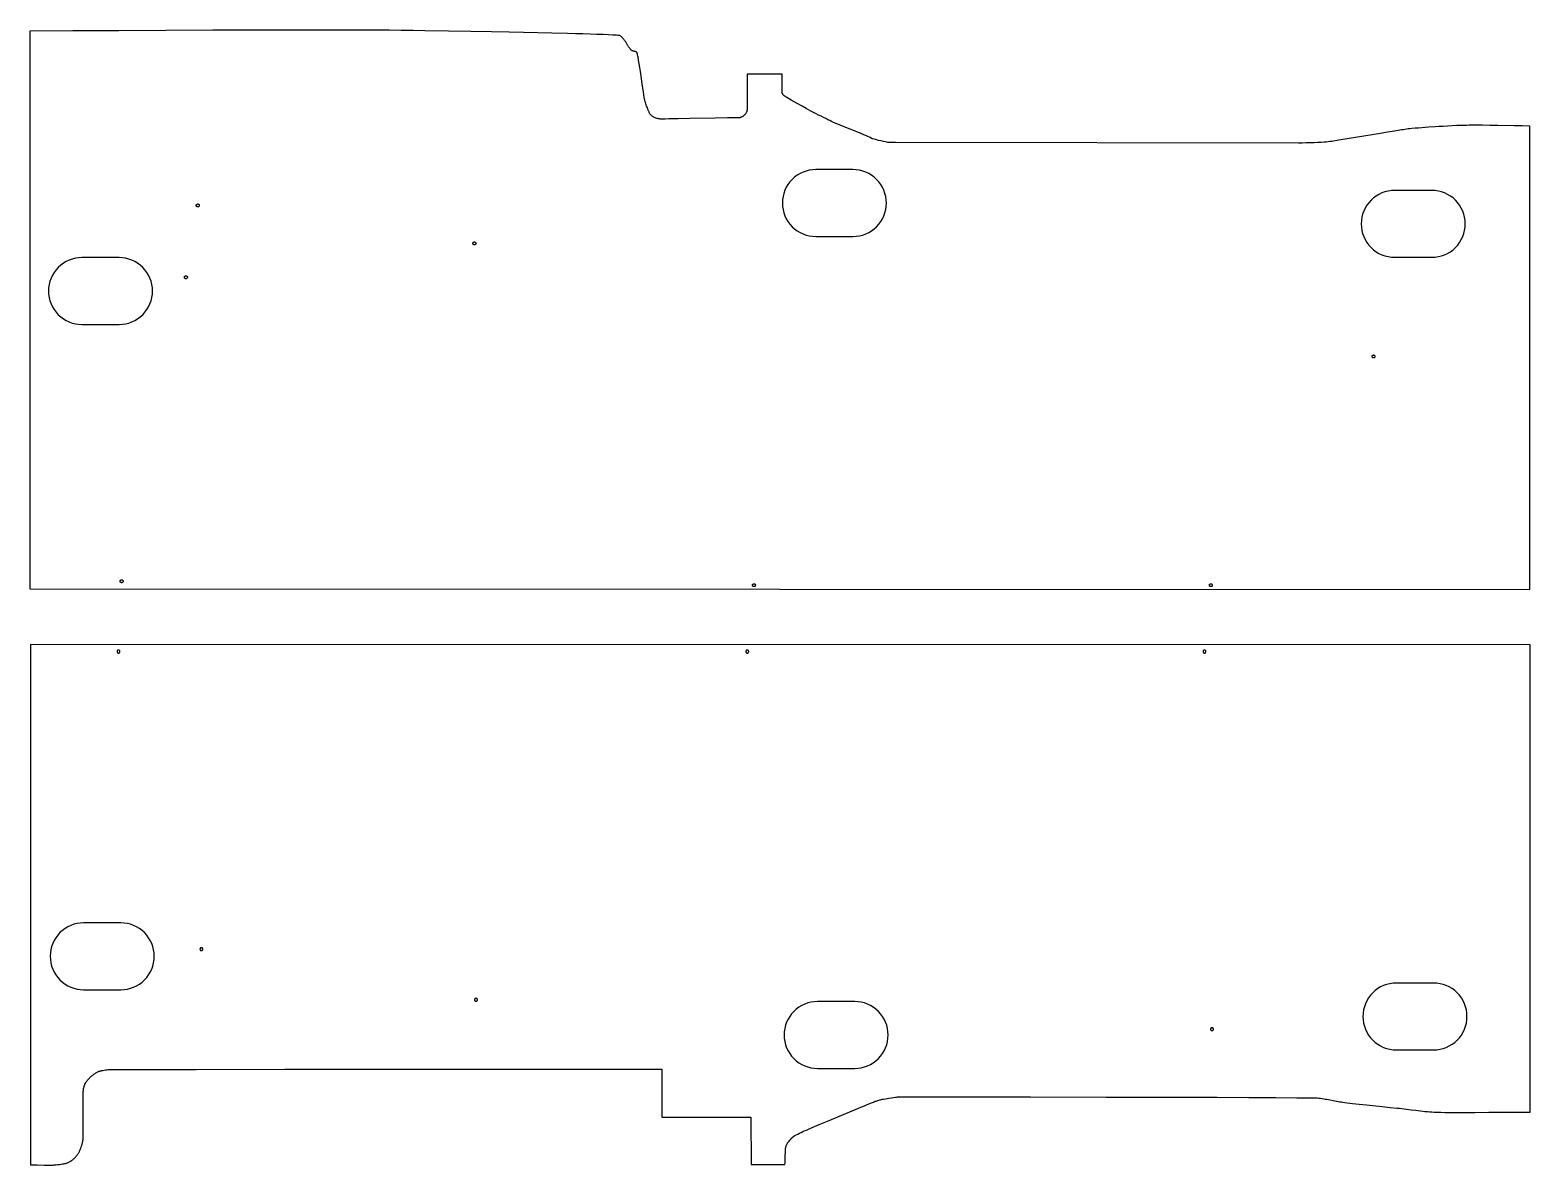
# Model space of a CAD drawing. Extents: x 100 to 8621, y -7991 to 8.
# Drawn here: x 106 to 2124, y -5056 to -3528 of the extents above; entities that cross this region are included whole.
import ezdxf

# ---------------------------------------------------------------- set-up
doc = ezdxf.new("R2010")
doc.units = 0
doc.layers.add('Default_Layer', color=1, linetype='CONTINUOUS')

msp = doc.modelspace()

# ---------------------------------------------------------------- linework, layer by layer
at = {"layer": 'Default_Layer'}
for points in [[(1059, -3646.4), (1044.3, -3646.6), (1027.8, -3646.9), (993.6, -3647.5), (978.2, -3647.8), (965.5, -3647.9), (960.5, -3648), (956.6, -3648), (953.9, -3648), (953.1, -3647.9), (952.7, -3647.9), (951.6, -3647.7), (950.5, -3647.4), (949.3, -3647.1), (948.2, -3646.7), (947.2, -3646.3), (946.2, -3645.9), (945.3, -3645.5), (944.9, -3645.3), (944.6, -3645.1), (943.9, -3644.7), (943.3, -3644.2), (942.7, -3643.7), (942.2, -3643.2), (941.6, -3642.6), (941.1, -3642), (940.6, -3641.4), (940.2, -3640.8), (939.7, -3640.1), (939.3, -3639.3), (938.9, -3638.5), (938.5, -3637.7), (938.1, -3636.8), (937.8, -3636), (937.1, -3634.3), (936.7, -3633.3), (936.2, -3632.1), (935.7, -3630.7), (935.1, -3629.1), (934.6, -3627.5), (934.1, -3625.9), (933.6, -3624.3), (933.2, -3622.7), (933.1, -3622.2), (932.9, -3621.4), (932.5, -3618.9), (932, -3615.5), (931.3, -3611.3), (929.9, -3601.2), (928.2, -3589.9), (927.3, -3584.2), (926.5, -3578.7), (925.6, -3573.6), (924.9, -3568.9), (924.2, -3564.9), (923.9, -3563.2), (923.6, -3561.7), (923.3, -3560.5), (923.1, -3559.5), (922.8, -3558.9), (922.8, -3558.7), (922.7, -3558.5), (922.5, -3558.3), (922.3, -3558.2), (922.2, -3558), (922, -3557.9), (921.6, -3557.6), (921.1, -3557.4), (920.6, -3557.2), (920.2, -3557.1), (919.7, -3556.9), (919.1, -3556.8), (918.1, -3556.6), (917.6, -3556.5), (917.1, -3556.3), (916.6, -3556.1), (916.1, -3556), (915.7, -3555.7), (915.5, -3555.6), (915.3, -3555.4), (914.9, -3555.1), (914.5, -3554.8), (914.1, -3554.4), (913.8, -3554), (913.4, -3553.6), (913.1, -3553.2), (912.5, -3552.4), (911.9, -3551.5), (911.3, -3550.7), (910.8, -3549.9), (910.3, -3549.1), (909.8, -3548.4), (909.3, -3547.6), (908.4, -3546.1), (908, -3545.3), (907.6, -3544.6), (907.1, -3543.8), (906.6, -3543.1), (906, -3542.3), (905.3, -3541.4), (904.6, -3540.3), (904.2, -3539.8), (903.8, -3539.3), (903.3, -3538.7), (902.9, -3538.2), (902.4, -3537.7), (901.9, -3537.2), (901.4, -3536.8), (900.9, -3536.4), (900.3, -3536.1), (900.1, -3535.9), (899.8, -3535.8), (899.6, -3535.7), (899.3, -3535.6), (898.3, -3535.5), (896.9, -3535.4), (895.1, -3535.2), (892.9, -3535.1), (890.4, -3535), (884.3, -3534.7), (877, -3534.4), (868.8, -3534.1), (859.7, -3533.8), (850, -3533.5), (839.8, -3533.2), (829.3, -3532.9), (808.1, -3532.4), (770, -3531.5), (750.9, -3531.1), (727, -3530.6), (699.4, -3530.1), (669.2, -3529.6), (637.4, -3529.2), (621.4, -3529), (605.3, -3528.8), (589.5, -3528.6), (574, -3528.5), (558.9, -3528.3), (544.5, -3528.2), (528.8, -3528.2), (510.1, -3528.2), (488.6, -3528.2), (464.8, -3528.2), (438.9, -3528.3), (411.3, -3528.4), (351.9, -3528.6), (225.7, -3529.2), (163.8, -3529.5), (106.1, -3529.7), (106.1, -4280.3), (2124, -4281.2), (2124, -3657.4), (2113.7, -3657.2), (2102.7, -3657), (2080.6, -3656.6), (2070, -3656.5), (2060.3, -3656.3), (2055.9, -3656.3), (2051.8, -3656.3), (2048.1, -3656.3), (2044.9, -3656.3), (2041.8, -3656.4), (2038.7, -3656.5), (2032.3, -3656.7), (2025.7, -3656.9), (2019.3, -3657.2), (2013, -3657.5), (2007.1, -3657.9), (2001.6, -3658.2), (1996.7, -3658.5), (1987.6, -3659.1), (1983, -3659.4), (1978.5, -3659.7), (1974, -3660.1), (1969.4, -3660.5), (1964.9, -3660.9), (1962.6, -3661.2), (1960.4, -3661.4), (1958.1, -3661.7), (1955.8, -3662), (1953.5, -3662.4), (1951.2, -3662.7), (1946.5, -3663.4), (1941.7, -3664.2), (1932.2, -3665.8), (1927.5, -3666.6), (1922.8, -3667.4), (1869.6, -3676.1), (1867.1, -3676.5), (1864.7, -3676.9), (1859.8, -3677.7), (1857.3, -3678.1), (1854.9, -3678.4), (1852.4, -3678.7), (1850, -3679), (1848.6, -3679.1), (1847, -3679.2), (1843.1, -3679.4), (1838.6, -3679.7), (1833.6, -3679.9), (1822.9, -3680.2), (1817.7, -3680.4), (1812.8, -3680.6), (1270.5, -3679.7), (1269.5, -3679.7), (1268.4, -3679.7), (1266.4, -3679.8), (1265.4, -3679.8), (1264.4, -3679.8), (1263.4, -3679.8), (1262.4, -3679.7), (1261.3, -3679.6), (1260, -3679.4), (1258.7, -3679.1), (1257.2, -3678.8), (1254.3, -3678.2), (1251.4, -3677.5), (1247.8, -3676.7), (1243.5, -3675.7), (1239.9, -3674.8), (1238.8, -3674.5), (1238.5, -3674.4), (1238.4, -3674.4), (1238.3, -3674.3), (1238.3, -3674.3), (1238.4, -3674.1), (1238.4, -3674), (1238.4, -3673.9), (1238.4, -3673.8), (1238.2, -3673.8), (1237.9, -3673.6), (1236.5, -3673), (1232.2, -3671.1), (1226.9, -3668.8), (1222.1, -3666.7), (1220.9, -3666.2), (1219.3, -3665.6), (1215.4, -3664), (1210.5, -3662.1), (1204.9, -3659.9), (1199, -3657.5), (1196, -3656.2), (1193.1, -3655), (1190.1, -3653.8), (1187.3, -3652.5), (1184.6, -3651.3), (1182.1, -3650.2), (1179.5, -3648.9), (1176.6, -3647.5), (1173.5, -3646), (1170.3, -3644.3), (1167, -3642.6), (1163.6, -3640.8), (1156.8, -3637.2), (1150.5, -3633.8), (1144.9, -3630.8), (1138, -3626.9), (1134.1, -3624.8), (1130.1, -3622.5), (1126.6, -3620.4), (1124.5, -3619.2), (1123.3, -3618.5), (1122.1, -3617.8), (1121.6, -3617.4), (1121, -3617), (1120.6, -3616.7), (1120.2, -3616.3), (1119.8, -3615.9), (1119.5, -3615.5), (1119.1, -3615.1), (1118.8, -3614.6), (1118.6, -3614.2), (1118.3, -3613.7), (1118.1, -3613.2), (1118, -3612.7), (1117.9, -3612.5), (1117.9, -3612.3), (1117.9, -3611.6), (1117.8, -3610.6), (1117.8, -3609.4), (1117.8, -3606.4), (1117.8, -3602.8), (1117.9, -3594.8), (1118, -3591), (1118, -3587.6), (1070.8, -3587.6), (1070.8, -3632.6), (1070.8, -3633.2), (1070.9, -3633.9), (1070.9, -3634.6), (1070.8, -3635.2), (1070.8, -3635.9), (1070.7, -3636.5), (1070.5, -3637.1), (1070.3, -3637.7), (1070.1, -3638.3), (1069.9, -3638.9), (1069.6, -3639.5), (1069.3, -3640.1), (1069, -3640.6), (1068.6, -3641.1), (1068.2, -3641.6), (1067.8, -3642.1), (1067.4, -3642.6), (1067, -3643), (1066.5, -3643.5), (1066, -3643.9), (1065.5, -3644.2), (1065, -3644.6), (1064.4, -3644.9), (1063.9, -3645.2), (1063.3, -3645.5), (1062.7, -3645.7), (1062.1, -3645.9), (1061.5, -3646.1), (1060.9, -3646.2), (1060.2, -3646.3), (1059.6, -3646.4), (1059, -3646.4)], [(329.9, -3764.3), (329.9, -3764.1), (329.9, -3763.9), (329.9, -3763.7), (330, -3763.6), (330.1, -3763.4), (330.2, -3763.2), (330.3, -3763.1), (330.4, -3762.9), (330.6, -3762.8), (330.7, -3762.7), (330.9, -3762.6), (331.1, -3762.5), (331.3, -3762.4), (331.4, -3762.4), (331.6, -3762.3), (331.9, -3762.3), (332.1, -3762.3), (332.3, -3762.4), (332.4, -3762.4), (332.6, -3762.5), (332.8, -3762.6), (333, -3762.7), (333.1, -3762.8), (333.3, -3762.9), (333.4, -3763.1), (333.5, -3763.2), (333.6, -3763.4), (333.7, -3763.6), (333.8, -3763.7), (333.8, -3763.9), (333.8, -3764.1), (333.9, -3764.3), (333.8, -3764.5), (333.8, -3764.7), (333.8, -3764.9), (333.7, -3765.1), (333.6, -3765.3), (333.5, -3765.5), (333.4, -3765.6), (333.3, -3765.8), (333.1, -3765.9), (333, -3766), (332.8, -3766.1), (332.6, -3766.2), (332.4, -3766.2), (332.3, -3766.3), (332.1, -3766.3), (331.9, -3766.3), (331.6, -3766.3), (331.4, -3766.3), (331.3, -3766.2), (331.1, -3766.2), (330.9, -3766.1), (330.7, -3766), (330.6, -3765.9), (330.4, -3765.8), (330.3, -3765.6), (330.2, -3765.5), (330.1, -3765.3), (330, -3765.1), (329.9, -3764.9), (329.9, -3764.7), (329.9, -3764.5), (329.9, -3764.3)], [(702, -3815.4), (702, -3815.2), (702, -3815), (702.1, -3814.8), (702.1, -3814.6), (702.2, -3814.4), (702.3, -3814.3), (702.4, -3814.1), (702.6, -3814), (702.7, -3813.9), (702.9, -3813.7), (703, -3813.6), (703.2, -3813.6), (703.4, -3813.5), (703.6, -3813.4), (703.8, -3813.4), (704, -3813.4), (704.2, -3813.4), (704.4, -3813.4), (704.6, -3813.5), (704.7, -3813.6), (704.9, -3813.6), (705.1, -3813.7), (705.2, -3813.9), (705.4, -3814), (705.5, -3814.1), (705.6, -3814.3), (705.7, -3814.4), (705.8, -3814.6), (705.9, -3814.8), (705.9, -3815), (706, -3815.2), (706, -3815.4), (706, -3815.6), (705.9, -3815.8), (705.9, -3816), (705.8, -3816.2), (705.7, -3816.3), (705.6, -3816.5), (705.5, -3816.7), (705.4, -3816.8), (705.2, -3816.9), (705.1, -3817.1), (704.9, -3817.2), (704.7, -3817.2), (704.6, -3817.3), (704.4, -3817.4), (704.2, -3817.4), (704, -3817.4), (703.8, -3817.4), (703.6, -3817.4), (703.4, -3817.3), (703.2, -3817.2), (703, -3817.2), (702.9, -3817.1), (702.7, -3816.9), (702.6, -3816.8), (702.4, -3816.7), (702.3, -3816.5), (702.2, -3816.3), (702.1, -3816.2), (702.1, -3816), (702, -3815.8), (702, -3815.6), (702, -3815.4)], [(313.8, -3861), (313.9, -3860.8), (313.9, -3860.6), (313.9, -3860.4), (314, -3860.2), (314.1, -3860), (314.2, -3859.8), (314.3, -3859.7), (314.4, -3859.6), (314.6, -3859.4), (314.7, -3859.3), (314.9, -3859.2), (315.1, -3859.1), (315.2, -3859.1), (315.4, -3859), (315.6, -3859), (315.8, -3859), (316, -3859), (316.2, -3859), (316.4, -3859.1), (316.6, -3859.1), (316.8, -3859.2), (317, -3859.3), (317.1, -3859.4), (317.3, -3859.6), (317.4, -3859.7), (317.5, -3859.8), (317.6, -3860), (317.7, -3860.2), (317.7, -3860.4), (317.8, -3860.6), (317.8, -3860.8), (317.8, -3861), (317.8, -3861.2), (317.8, -3861.4), (317.7, -3861.6), (317.7, -3861.7), (317.6, -3861.9), (317.5, -3862.1), (317.4, -3862.2), (317.3, -3862.4), (317.1, -3862.5), (317, -3862.6), (316.8, -3862.7), (316.6, -3862.8), (316.4, -3862.9), (316.2, -3862.9), (316, -3863), (315.8, -3863), (315.6, -3863), (315.4, -3862.9), (315.2, -3862.9), (315.1, -3862.8), (314.9, -3862.7), (314.7, -3862.6), (314.6, -3862.5), (314.4, -3862.4), (314.3, -3862.2), (314.2, -3862.1), (314.1, -3861.9), (314, -3861.7), (313.9, -3861.6), (313.9, -3861.4), (313.9, -3861.2), (313.8, -3861)], [(1911.6, -3967.6), (1911.6, -3967.4), (1911.6, -3967.2), (1911.7, -3967), (1911.7, -3966.8), (1911.8, -3966.6), (1911.9, -3966.5), (1912, -3966.3), (1912.2, -3966.2), (1912.3, -3966), (1912.5, -3965.9), (1912.6, -3965.8), (1912.8, -3965.7), (1913, -3965.7), (1913.2, -3965.6), (1913.4, -3965.6), (1913.6, -3965.6), (1913.8, -3965.6), (1914, -3965.6), (1914.2, -3965.7), (1914.3, -3965.7), (1914.5, -3965.8), (1914.7, -3965.9), (1914.8, -3966), (1915, -3966.2), (1915.1, -3966.3), (1915.2, -3966.5), (1915.3, -3966.6), (1915.4, -3966.8), (1915.5, -3967), (1915.5, -3967.2), (1915.6, -3967.4), (1915.6, -3967.6), (1915.6, -3967.8), (1915.5, -3968), (1915.5, -3968.2), (1915.4, -3968.4), (1915.3, -3968.5), (1915.2, -3968.7), (1915.1, -3968.9), (1915, -3969), (1914.8, -3969.1), (1914.7, -3969.2), (1914.5, -3969.3), (1914.3, -3969.4), (1914.2, -3969.5), (1914, -3969.5), (1913.8, -3969.6), (1913.6, -3969.6), (1913.4, -3969.6), (1913.2, -3969.5), (1913, -3969.5), (1912.8, -3969.4), (1912.6, -3969.3), (1912.5, -3969.2), (1912.3, -3969.1), (1912.2, -3969), (1912, -3968.9), (1911.9, -3968.7), (1911.8, -3968.5), (1911.7, -3968.4), (1911.7, -3968.2), (1911.6, -3968), (1911.6, -3967.8), (1911.6, -3967.6)], [(227.4, -4270.1), (227.4, -4269.9), (227.4, -4269.7), (227.5, -4269.5), (227.5, -4269.4), (227.6, -4269.2), (227.7, -4269), (227.8, -4268.9), (228, -4268.7), (228.1, -4268.6), (228.3, -4268.5), (228.4, -4268.4), (228.6, -4268.3), (228.8, -4268.2), (229, -4268.2), (229.2, -4268.1), (229.4, -4268.1), (229.6, -4268.1), (229.8, -4268.2), (230, -4268.2), (230.2, -4268.3), (230.3, -4268.4), (230.5, -4268.5), (230.7, -4268.6), (230.8, -4268.7), (230.9, -4268.9), (231, -4269), (231.1, -4269.2), (231.2, -4269.4), (231.3, -4269.5), (231.3, -4269.7), (231.4, -4269.9), (231.4, -4270.1), (231.4, -4270.3), (231.3, -4270.5), (231.3, -4270.7), (231.2, -4270.9), (231.1, -4271.1), (231, -4271.3), (230.9, -4271.4), (230.8, -4271.6), (230.7, -4271.7), (230.5, -4271.8), (230.3, -4271.9), (230.2, -4272), (230, -4272), (229.8, -4272.1), (229.6, -4272.1), (229.4, -4272.1), (229.2, -4272.1), (229, -4272.1), (228.8, -4272), (228.6, -4272), (228.4, -4271.9), (228.3, -4271.8), (228.1, -4271.7), (228, -4271.6), (227.8, -4271.4), (227.7, -4271.3), (227.6, -4271.1), (227.5, -4270.9), (227.5, -4270.7), (227.4, -4270.5), (227.4, -4270.3), (227.4, -4270.1)], [(1078.1, -4275.4), (1078.1, -4275.2), (1078.1, -4275), (1078.2, -4274.9), (1078.2, -4274.7), (1078.3, -4274.5), (1078.4, -4274.3), (1078.5, -4274.2), (1078.7, -4274), (1078.8, -4273.9), (1079, -4273.8), (1079.1, -4273.7), (1079.3, -4273.6), (1079.5, -4273.5), (1079.7, -4273.5), (1079.9, -4273.5), (1080.1, -4273.4), (1080.3, -4273.5), (1080.5, -4273.5), (1080.7, -4273.5), (1080.8, -4273.6), (1081, -4273.7), (1081.2, -4273.8), (1081.3, -4273.9), (1081.5, -4274), (1081.6, -4274.2), (1081.7, -4274.3), (1081.8, -4274.5), (1081.9, -4274.7), (1082, -4274.9), (1082, -4275), (1082.1, -4275.2), (1082.1, -4275.4), (1082.1, -4275.7), (1082, -4275.8), (1082, -4276), (1081.9, -4276.2), (1081.8, -4276.4), (1081.7, -4276.6), (1081.6, -4276.7), (1081.5, -4276.9), (1081.3, -4277), (1081.2, -4277.1), (1081, -4277.2), (1080.8, -4277.3), (1080.7, -4277.4), (1080.5, -4277.4), (1080.3, -4277.4), (1080.1, -4277.4), (1079.9, -4277.4), (1079.7, -4277.4), (1079.5, -4277.4), (1079.3, -4277.3), (1079.1, -4277.2), (1079, -4277.1), (1078.8, -4277), (1078.7, -4276.9), (1078.5, -4276.7), (1078.4, -4276.6), (1078.3, -4276.4), (1078.2, -4276.2), (1078.2, -4276), (1078.1, -4275.8), (1078.1, -4275.7), (1078.1, -4275.4)], [(1692.7, -4275.4), (1692.7, -4275.2), (1692.7, -4275), (1692.8, -4274.9), (1692.8, -4274.7), (1692.9, -4274.5), (1693, -4274.3), (1693.1, -4274.2), (1693.3, -4274), (1693.4, -4273.9), (1693.6, -4273.8), (1693.7, -4273.7), (1693.9, -4273.6), (1694.1, -4273.5), (1694.3, -4273.5), (1694.5, -4273.5), (1694.7, -4273.4), (1694.9, -4273.5), (1695.1, -4273.5), (1695.3, -4273.5), (1695.4, -4273.6), (1695.6, -4273.7), (1695.8, -4273.8), (1695.9, -4273.9), (1696.1, -4274), (1696.2, -4274.2), (1696.3, -4274.3), (1696.4, -4274.5), (1696.5, -4274.7), (1696.6, -4274.9), (1696.6, -4275), (1696.7, -4275.2), (1696.7, -4275.4), (1696.7, -4275.7), (1696.6, -4275.8), (1696.6, -4276), (1696.5, -4276.2), (1696.4, -4276.4), (1696.3, -4276.6), (1696.2, -4276.7), (1696.1, -4276.9), (1695.9, -4277), (1695.8, -4277.1), (1695.6, -4277.2), (1695.4, -4277.3), (1695.3, -4277.4), (1695.1, -4277.4), (1694.9, -4277.4), (1694.7, -4277.4), (1694.5, -4277.4), (1694.3, -4277.4), (1694.1, -4277.4), (1693.9, -4277.3), (1693.7, -4277.2), (1693.6, -4277.1), (1693.4, -4277), (1693.3, -4276.9), (1693.1, -4276.7), (1693, -4276.6), (1692.9, -4276.4), (1692.8, -4276.2), (1692.8, -4276), (1692.7, -4275.8), (1692.7, -4275.7), (1692.7, -4275.4)], [(106.6, -4355.4), (106.6, -5055.7), (110.9, -5055.7), (115.7, -5055.7), (125.3, -5055.8), (129.9, -5055.8), (133.9, -5055.8), (135.6, -5055.8), (137.2, -5055.8), (138.5, -5055.7), (139.6, -5055.7), (141.5, -5055.5), (143.6, -5055.3), (145.8, -5055), (147.9, -5054.7), (149.9, -5054.4), (151.7, -5054.1), (153.2, -5053.8), (153.8, -5053.7), (154.3, -5053.6), (155.1, -5053.3), (156, -5053), (156.8, -5052.7), (157.6, -5052.3), (158.4, -5051.9), (159.2, -5051.5), (160, -5051.1), (160.7, -5050.7), (162.1, -5049.7), (162.8, -5049.2), (163.5, -5048.7), (164.1, -5048.2), (164.8, -5047.7), (165.4, -5047.1), (166.1, -5046.5), (166.7, -5045.9), (167.3, -5045.2), (168, -5044.3), (168.7, -5043.5), (169.4, -5042.6), (170, -5041.8), (170.6, -5041.1), (171.1, -5040.4), (171.5, -5039.7), (171.9, -5039.1), (172.2, -5038.4), (172.6, -5037.7), (172.9, -5037), (173.2, -5036.3), (173.8, -5034.8), (174.4, -5033.2), (175.1, -5031.4), (175.4, -5030.4), (175.7, -5029.5), (176, -5028.5), (176.3, -5027.6), (176.5, -5026.8), (176.7, -5025.9), (176.9, -5025), (177.1, -5024.1), (177.2, -5023.2), (177.4, -5022.4), (177.5, -5021.5), (177.6, -5020.6), (177.6, -5019.5), (177.6, -5017.4), (177.6, -5010.4), (177.5, -4989.9), (177.5, -4979), (177.5, -4969.3), (177.5, -4965.3), (177.5, -4962), (177.5, -4959.7), (177.5, -4958.9), (177.6, -4958.4), (177.7, -4957), (177.9, -4955.6), (178.1, -4954.1), (178.3, -4952.7), (178.6, -4951.3), (178.8, -4950.7), (178.9, -4950), (179.1, -4949.4), (179.3, -4948.8), (179.5, -4948.3), (179.7, -4947.8), (179.9, -4947.3), (180.1, -4946.8), (180.7, -4945.8), (181.3, -4944.9), (181.9, -4943.9), (182.6, -4943), (183.2, -4942.1), (183.9, -4941.3), (184.6, -4940.5), (185.4, -4939.7), (186.1, -4938.9), (186.8, -4938.1), (187.6, -4937.3), (188.4, -4936.5), (189.2, -4935.8), (190.1, -4935.1), (190.9, -4934.4), (191.8, -4933.7), (192.7, -4933.1), (193.6, -4932.5), (194.5, -4931.9), (195.4, -4931.4), (196.4, -4930.9), (197.4, -4930.4), (198.4, -4929.9), (198.9, -4929.7), (199.5, -4929.5), (200.2, -4929.3), (200.9, -4929.1), (201.7, -4928.9), (202.5, -4928.8), (204.3, -4928.4), (206.1, -4928.1), (207.9, -4927.8), (209.7, -4927.6), (211.4, -4927.4), (212.1, -4927.3), (213.9, -4927.3), (220.5, -4927.3), (244.6, -4927.2), (281.7, -4927.1), (329.6, -4927.1), (449, -4927), (585.4, -4926.9), (840.3, -4926.8), (956, -4926.8), (956.1, -4991.4), (1075.8, -4991.4), (1076.3, -5055.3), (1121.8, -5055.3), (1121.9, -5052.3), (1122, -5049.1), (1122.2, -5042.4), (1122.3, -5039.3), (1122.4, -5036.6), (1122.5, -5035.5), (1122.5, -5034.6), (1122.6, -5033.8), (1122.7, -5033.2), (1122.9, -5032.3), (1123.1, -5031.5), (1123.3, -5030.6), (1123.6, -5029.7), (1123.9, -5028.9), (1124.3, -5028), (1124.6, -5027.2), (1125.1, -5026.4), (1125.3, -5026), (1125.7, -5025.6), (1126, -5025.1), (1126.4, -5024.6), (1127.4, -5023.5), (1128.3, -5022.4), (1129.3, -5021.4), (1130.1, -5020.5), (1131.2, -5019.4), (1132.2, -5018.4), (1132.7, -5017.9), (1133, -5017.6), (1133.3, -5017.4), (1133.9, -5017), (1135.2, -5016.3), (1136.9, -5015.4), (1139, -5014.3), (1141.2, -5013.1), (1143.5, -5011.9), (1145.8, -5010.8), (1147.8, -5009.9), (1149.2, -5009.3), (1151.5, -5008.3), (1158.4, -5005.3), (1167.8, -5001.4), (1179, -4996.8), (1203.5, -4986.6), (1226.1, -4977.2), (1228.7, -4976.1), (1231.4, -4975), (1236.8, -4972.7), (1239.4, -4971.6), (1240.7, -4971.1), (1242, -4970.6), (1243.3, -4970.1), (1244.5, -4969.7), (1245.7, -4969.3), (1246.8, -4968.9), (1248, -4968.6), (1249.2, -4968.3), (1250.4, -4968), (1251.7, -4967.7), (1253, -4967.4), (1254.3, -4967.2), (1256.9, -4966.7), (1259.4, -4966.3), (1261.7, -4965.9), (1265.2, -4965.4), (1267.8, -4964.9), (1270.5, -4964.5), (1271.8, -4964.3), (1273.1, -4964.2), (1274.5, -4964), (1275.8, -4963.9), (1277.7, -4963.9), (1282.6, -4963.9), (1300.5, -4963.9), (1328, -4963.9), (1363.5, -4963.9), (1452.2, -4964.1), (1553.9, -4964.3), (1605.6, -4964.4), (1655.9, -4964.5), (1703.1, -4964.7), (1745.7, -4964.9), (1782, -4965), (1810.6, -4965.2), (1821.4, -4965.3), (1829.7, -4965.4), (1835.3, -4965.5), (1837, -4965.5), (1837.9, -4965.6), (1840.1, -4965.8), (1842.3, -4966), (1844.4, -4966.3), (1846.6, -4966.6), (1848.7, -4967), (1850.9, -4967.4), (1855.2, -4968.2), (1859.5, -4969), (1863.8, -4969.8), (1865.9, -4970.2), (1868.1, -4970.6), (1870.3, -4970.9), (1872.4, -4971.2), (1874.9, -4971.6), (1877.9, -4971.9), (1885.3, -4972.8), (1894.2, -4973.8), (1904.1, -4974.8), (1925.4, -4977.1), (1935.8, -4978.2), (1945.4, -4979.2), (1948.6, -4979.5), (1951.7, -4979.9), (1957.9, -4980.7), (1964.1, -4981.5), (1970.4, -4982.2), (1973.5, -4982.6), (1976.6, -4983), (1979.7, -4983.3), (1982.8, -4983.6), (1986, -4983.9), (1989.1, -4984.2), (1992.2, -4984.4), (1995.3, -4984.6), (1997.1, -4984.7), (1999.1, -4984.8), (2001.4, -4984.8), (2003.9, -4984.9), (2009.7, -4985), (2016.5, -4985), (2024, -4985), (2032.1, -4985), (2049.9, -4985), (2068.9, -4984.9), (2088.2, -4984.7), (2106.9, -4984.7), (2115.7, -4984.6), (2124.1, -4984.6), (2124.1, -4355.6), (106.6, -4355.4)], [(227.2, -4364.7), (227.2, -4364.5), (227.1, -4364.3), (227.1, -4364.2), (227, -4364), (226.9, -4363.8), (226.8, -4363.6), (226.7, -4363.5), (226.6, -4363.3), (226.4, -4363.2), (226.3, -4363.1), (226.1, -4363), (226, -4362.9), (225.8, -4362.8), (225.6, -4362.8), (225.4, -4362.8), (225.2, -4362.7), (225, -4362.8), (224.8, -4362.8), (224.6, -4362.8), (224.4, -4362.9), (224.2, -4363), (224.1, -4363.1), (223.9, -4363.2), (223.8, -4363.3), (223.6, -4363.5), (223.5, -4363.6), (223.4, -4363.8), (223.3, -4364), (223.3, -4364.2), (223.2, -4364.3), (223.2, -4364.5), (223.2, -4364.7), (223.2, -4365), (223.2, -4365.2), (223.3, -4365.3), (223.3, -4365.5), (223.4, -4365.7), (223.5, -4365.9), (223.6, -4366), (223.8, -4366.2), (223.9, -4366.3), (224.1, -4366.4), (224.2, -4366.5), (224.4, -4366.6), (224.6, -4366.7), (224.8, -4366.7), (225, -4366.7), (225.2, -4366.7), (225.4, -4366.7), (225.6, -4366.7), (225.8, -4366.7), (226, -4366.6), (226.1, -4366.5), (226.3, -4366.4), (226.4, -4366.3), (226.6, -4366.2), (226.7, -4366), (226.8, -4365.9), (226.9, -4365.7), (227, -4365.5), (227.1, -4365.3), (227.1, -4365.2), (227.2, -4365), (227.2, -4364.7)], [(1073.1, -4364.7), (1073.1, -4364.5), (1073, -4364.3), (1073, -4364.2), (1072.9, -4364), (1072.8, -4363.8), (1072.7, -4363.6), (1072.6, -4363.5), (1072.5, -4363.3), (1072.3, -4363.2), (1072.2, -4363.1), (1072, -4363), (1071.9, -4362.9), (1071.7, -4362.8), (1071.5, -4362.8), (1071.3, -4362.8), (1071.1, -4362.7), (1070.9, -4362.8), (1070.7, -4362.8), (1070.5, -4362.8), (1070.3, -4362.9), (1070.1, -4363), (1070, -4363.1), (1069.8, -4363.2), (1069.7, -4363.3), (1069.5, -4363.5), (1069.4, -4363.6), (1069.3, -4363.8), (1069.2, -4364), (1069.2, -4364.2), (1069.1, -4364.3), (1069.1, -4364.5), (1069.1, -4364.7), (1069.1, -4365), (1069.1, -4365.2), (1069.2, -4365.3), (1069.2, -4365.5), (1069.3, -4365.7), (1069.4, -4365.9), (1069.5, -4366), (1069.7, -4366.2), (1069.8, -4366.3), (1070, -4366.4), (1070.1, -4366.5), (1070.3, -4366.6), (1070.5, -4366.7), (1070.7, -4366.7), (1070.9, -4366.7), (1071.1, -4366.7), (1071.3, -4366.7), (1071.5, -4366.7), (1071.7, -4366.7), (1071.9, -4366.6), (1072, -4366.5), (1072.2, -4366.4), (1072.3, -4366.3), (1072.5, -4366.2), (1072.6, -4366), (1072.7, -4365.9), (1072.8, -4365.7), (1072.9, -4365.5), (1073, -4365.3), (1073, -4365.2), (1073.1, -4365), (1073.1, -4364.7)], [(1688.2, -4364.7), (1688.2, -4364.5), (1688.1, -4364.3), (1688.1, -4364.2), (1688, -4364), (1687.9, -4363.8), (1687.8, -4363.6), (1687.7, -4363.5), (1687.6, -4363.3), (1687.5, -4363.2), (1687.3, -4363.1), (1687.1, -4363), (1687, -4362.9), (1686.8, -4362.8), (1686.6, -4362.8), (1686.4, -4362.8), (1686.2, -4362.7), (1686, -4362.8), (1685.8, -4362.8), (1685.6, -4362.8), (1685.4, -4362.9), (1685.2, -4363), (1685.1, -4363.1), (1684.9, -4363.2), (1684.8, -4363.3), (1684.6, -4363.5), (1684.5, -4363.6), (1684.4, -4363.8), (1684.3, -4364), (1684.3, -4364.2), (1684.2, -4364.3), (1684.2, -4364.5), (1684.2, -4364.7), (1684.2, -4365), (1684.2, -4365.2), (1684.3, -4365.3), (1684.3, -4365.5), (1684.4, -4365.7), (1684.5, -4365.9), (1684.6, -4366), (1684.8, -4366.2), (1684.9, -4366.3), (1685.1, -4366.4), (1685.2, -4366.5), (1685.4, -4366.6), (1685.6, -4366.7), (1685.8, -4366.7), (1686, -4366.7), (1686.2, -4366.7), (1686.4, -4366.7), (1686.6, -4366.7), (1686.8, -4366.7), (1687, -4366.6), (1687.1, -4366.5), (1687.3, -4366.4), (1687.5, -4366.3), (1687.6, -4366.2), (1687.7, -4366), (1687.8, -4365.9), (1687.9, -4365.7), (1688, -4365.5), (1688.1, -4365.3), (1688.1, -4365.2), (1688.2, -4365), (1688.2, -4364.7)], [(338.8, -4765.3), (338.8, -4765.1), (338.7, -4764.9), (338.7, -4764.7), (338.6, -4764.5), (338.5, -4764.3), (338.4, -4764.2), (338.3, -4764), (338.2, -4763.9), (338, -4763.7), (337.9, -4763.6), (337.7, -4763.5), (337.6, -4763.4), (337.4, -4763.4), (337.2, -4763.3), (337, -4763.3), (336.8, -4763.3), (336.6, -4763.3), (336.4, -4763.3), (336.2, -4763.4), (336, -4763.4), (335.8, -4763.5), (335.7, -4763.6), (335.5, -4763.7), (335.4, -4763.9), (335.2, -4764), (335.1, -4764.2), (335, -4764.3), (334.9, -4764.5), (334.9, -4764.7), (334.8, -4764.9), (334.8, -4765.1), (334.8, -4765.3), (334.8, -4765.5), (334.8, -4765.7), (334.9, -4765.9), (334.9, -4766.1), (335, -4766.2), (335.1, -4766.4), (335.2, -4766.6), (335.4, -4766.7), (335.5, -4766.8), (335.7, -4766.9), (335.8, -4767), (336, -4767.1), (336.2, -4767.2), (336.4, -4767.2), (336.6, -4767.3), (336.8, -4767.3), (337, -4767.3), (337.2, -4767.2), (337.4, -4767.2), (337.6, -4767.1), (337.7, -4767), (337.9, -4766.9), (338, -4766.8), (338.2, -4766.7), (338.3, -4766.6), (338.4, -4766.4), (338.5, -4766.2), (338.6, -4766.1), (338.7, -4765.9), (338.7, -4765.7), (338.8, -4765.5), (338.8, -4765.3)], [(708.1, -4833.4), (708.1, -4833.2), (708, -4833), (708, -4832.8), (707.9, -4832.6), (707.8, -4832.4), (707.7, -4832.3), (707.6, -4832.1), (707.5, -4832), (707.3, -4831.8), (707.2, -4831.7), (707, -4831.6), (706.9, -4831.5), (706.7, -4831.5), (706.5, -4831.4), (706.3, -4831.4), (706.1, -4831.4), (705.9, -4831.4), (705.7, -4831.4), (705.5, -4831.5), (705.3, -4831.5), (705.1, -4831.6), (705, -4831.7), (704.8, -4831.8), (704.7, -4832), (704.5, -4832.1), (704.4, -4832.3), (704.3, -4832.4), (704.2, -4832.6), (704.2, -4832.8), (704.1, -4833), (704.1, -4833.2), (704.1, -4833.4), (704.1, -4833.6), (704.1, -4833.8), (704.2, -4834), (704.2, -4834.2), (704.3, -4834.3), (704.4, -4834.5), (704.5, -4834.7), (704.7, -4834.8), (704.8, -4834.9), (705, -4835), (705.1, -4835.1), (705.3, -4835.2), (705.5, -4835.3), (705.7, -4835.3), (705.9, -4835.4), (706.1, -4835.4), (706.3, -4835.4), (706.5, -4835.3), (706.7, -4835.3), (706.9, -4835.2), (707, -4835.1), (707.2, -4835), (707.3, -4834.9), (707.5, -4834.8), (707.6, -4834.7), (707.7, -4834.5), (707.8, -4834.3), (707.9, -4834.2), (708, -4834), (708, -4833.8), (708.1, -4833.6), (708.1, -4833.4)], [(1698.3, -4873), (1698.2, -4872.8), (1698.2, -4872.6), (1698.2, -4872.4), (1698.1, -4872.2), (1698, -4872), (1697.9, -4871.8), (1697.8, -4871.7), (1697.7, -4871.5), (1697.5, -4871.4), (1697.4, -4871.3), (1697.2, -4871.2), (1697, -4871.1), (1696.9, -4871), (1696.7, -4871), (1696.5, -4871), (1696.3, -4871), (1696.1, -4871), (1695.9, -4871), (1695.7, -4871), (1695.5, -4871.1), (1695.3, -4871.2), (1695.1, -4871.3), (1695, -4871.4), (1694.8, -4871.5), (1694.7, -4871.7), (1694.6, -4871.8), (1694.5, -4872), (1694.4, -4872.2), (1694.3, -4872.4), (1694.3, -4872.6), (1694.3, -4872.8), (1694.3, -4873), (1694.3, -4873.2), (1694.3, -4873.4), (1694.3, -4873.6), (1694.4, -4873.7), (1694.5, -4873.9), (1694.6, -4874.1), (1694.7, -4874.2), (1694.8, -4874.4), (1695, -4874.5), (1695.1, -4874.6), (1695.3, -4874.7), (1695.5, -4874.8), (1695.7, -4874.9), (1695.9, -4874.9), (1696.1, -4874.9), (1696.3, -4875), (1696.5, -4874.9), (1696.7, -4874.9), (1696.9, -4874.9), (1697, -4874.8), (1697.2, -4874.7), (1697.4, -4874.6), (1697.5, -4874.5), (1697.7, -4874.4), (1697.8, -4874.2), (1697.9, -4874.1), (1698, -4873.9), (1698.1, -4873.7), (1698.2, -4873.6), (1698.2, -4873.4), (1698.2, -4873.2), (1698.3, -4873)]]:
    msp.add_lwpolyline(points, close=True, dxfattribs=at)
for points in [[(1118.3, -3761.1, 0.414214), (1163.3, -3806.1), (1213.3, -3806.1, 0.414214), (1258.3, -3761.1, 0.414214), (1213.3, -3716.1), (1163.3, -3716.1, 0.414214), (1118.3, -3761.1)], [(1897, -3789.1, 0.414214), (1942, -3834.1), (1992, -3834.1, 0.414214), (2037, -3789.1, 0.414214), (1992, -3744.1), (1942, -3744.1, 0.414214), (1897, -3789.1)], [(131, -3879.5, 0.414214), (176, -3924.5), (226, -3924.5, 0.414214), (271, -3879.5, 0.414214), (226, -3834.5), (176, -3834.5, 0.414214), (131, -3879.5)], [(133.3, -4774.9, 0.414214), (178.3, -4819.9), (228.3, -4819.9, 0.414214), (273.3, -4774.9, 0.414214), (228.3, -4729.9), (178.3, -4729.9, 0.414214), (133.3, -4774.9)], [(1899.3, -4855.9, 0.414214), (1944.3, -4900.9), (1994.3, -4900.9, 0.414214), (2039.3, -4855.9, 0.414214), (1994.3, -4810.9), (1944.3, -4810.9, 0.414214), (1899.3, -4855.9)], [(1120.6, -4880.8, 0.414214), (1165.6, -4925.8), (1215.6, -4925.8, 0.414214), (1260.6, -4880.8, 0.414214), (1215.6, -4835.8), (1165.6, -4835.8, 0.414214), (1120.6, -4880.8)]]:
    msp.add_lwpolyline(points, format="xyb", close=True, dxfattribs=at)

doc.saveas('drawing.dxf')
